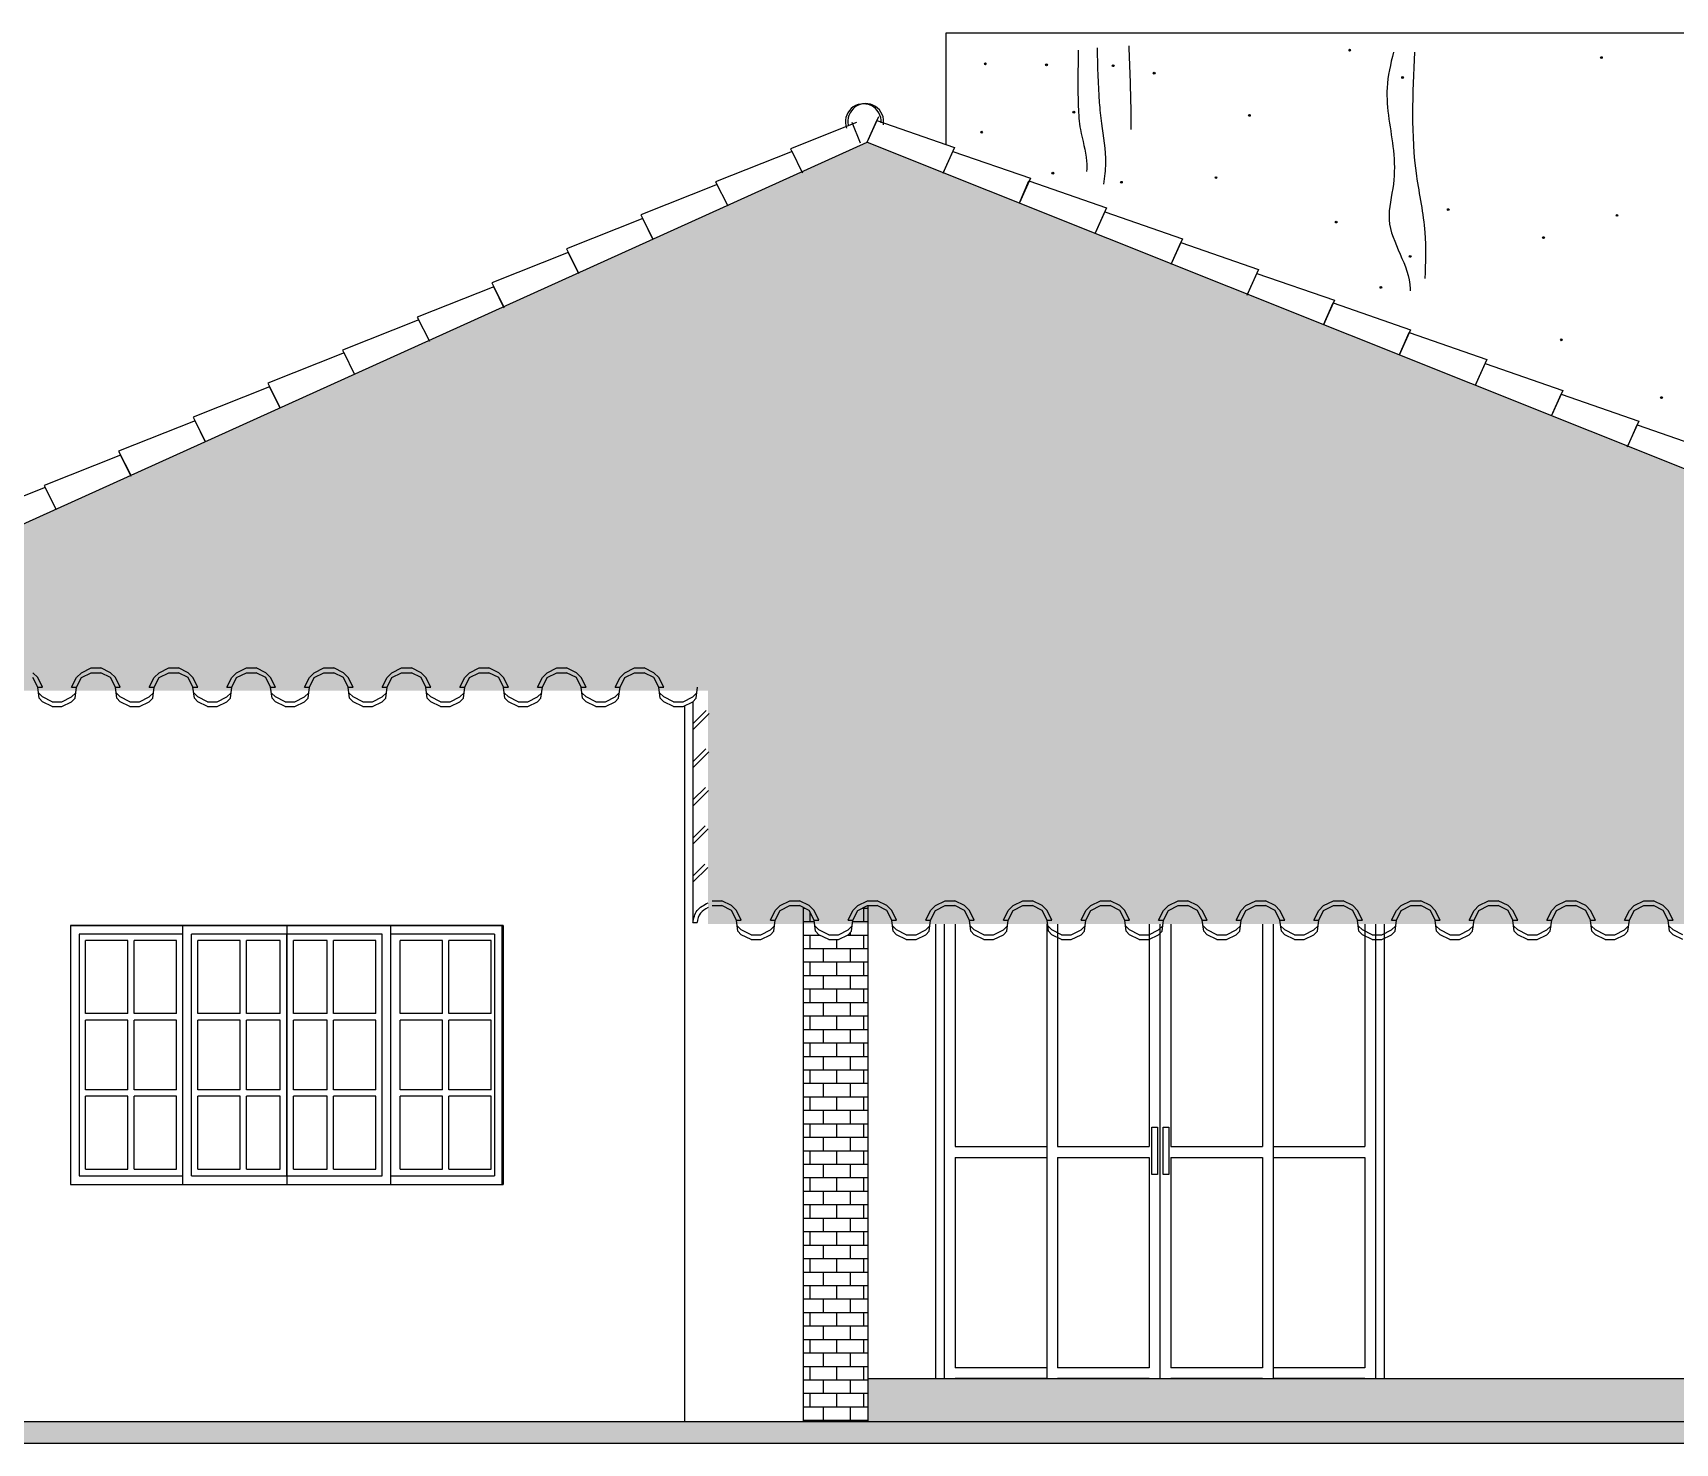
# Model space of a CAD drawing. Extents: x -109 to 1815, y -14679 to 345.
# Drawn here: x -101.54 to -93.93, y -38.86 to -32.32 of the extents above; entities that cross this region are included whole.
import ezdxf

# ---------------------------------------------------------------- set-up
doc = ezdxf.new("R2010")
doc.units = 0
doc.header["$MEASUREMENT"] = 0
for name, color, linetype in [('CAIBRO', 1, 'CONTINUOUS'), ('cob', 3, 'CONTINUOUS'), ('corte-caibro', 2, 'CONTINUOUS'), ('COTA', 1, 'CONTINUOUS'), ('LINHA-TELHA-VISTA', 1, 'CONTINUOUS'), ('PAREDE', 6, 'CONTINUOUS'), ('PILAR', 5, 'CONTINUOUS'), ('spanish2-18', 3, 'CONTINUOUS')]:
    doc.layers.add(name, color=color, linetype=linetype)

# ---------------------------------------------------------------- blocks, each defined once
blk = doc.blocks.new('tellhafachada')
at = {"layer": 'spanish2-18'}
for p, q in [((-101.7015, -27.0713), (-101.679, -27.0263)), ((-101.679, -27.0263), (-101.6565, -27.0038)), ((-101.679, -27.0713), (-101.6565, -27.0263)), ((-101.6565, -27.0038), (-101.6115, -26.9813)), ((-101.6565, -27.0263), (-101.6115, -27.0038)), ((-101.6115, -26.9813), (-101.5665, -26.9813)), ((-101.6115, -27.0038), (-101.5665, -27.0038)), ((-101.5215, -27.0038), (-101.5665, -26.9813)), ((-101.5215, -27.0263), (-101.5665, -27.0038)), ((-101.499, -27.0263), (-101.5215, -27.0038)), ((-101.499, -27.0713), (-101.5215, -27.0263)), ((-101.4765, -27.0713), (-101.499, -27.0263)), ((-101.3415, -27.0713), (-101.319, -27.0263)), ((-101.319, -27.0263), (-101.2965, -27.0038)), ((-101.319, -27.0713), (-101.2965, -27.0263)), ((-101.2965, -27.0038), (-101.2515, -26.9813)), ((-101.2965, -27.0263), (-101.2515, -27.0038)), ((-101.2515, -26.9813), (-101.2065, -26.9813)), ((-101.2515, -27.0038), (-101.2065, -27.0038)), ((-101.1615, -27.0038), (-101.2065, -26.9813)), ((-101.1615, -27.0263), (-101.2065, -27.0038)), ((-101.139, -27.0263), (-101.1615, -27.0038)), ((-101.139, -27.0713), (-101.1615, -27.0263)), ((-101.1165, -27.0713), (-101.139, -27.0263)), ((-100.9815, -27.0713), (-100.959, -27.0263)), ((-100.959, -27.0263), (-100.9365, -27.0038)), ((-100.959, -27.0713), (-100.9365, -27.0263)), ((-100.9365, -27.0038), (-100.8915, -26.9813)), ((-100.9365, -27.0263), (-100.8915, -27.0038)), ((-100.8915, -26.9813), (-100.8465, -26.9813)), ((-100.8915, -27.0038), (-100.8465, -27.0038)), ((-100.8015, -27.0038), (-100.8465, -26.9813)), ((-100.8015, -27.0263), (-100.8465, -27.0038)), ((-100.779, -27.0263), (-100.8015, -27.0038)), ((-100.779, -27.0713), (-100.8015, -27.0263)), ((-100.7565, -27.0713), (-100.779, -27.0263)), ((-100.6215, -27.0713), (-100.599, -27.0263)), ((-100.599, -27.0263), (-100.5765, -27.0038)), ((-100.599, -27.0713), (-100.5765, -27.0263)), ((-100.5765, -27.0038), (-100.5315, -26.9813)), ((-100.5765, -27.0263), (-100.5315, -27.0038)), ((-100.5315, -26.9813), (-100.4865, -26.9813)), ((-100.5315, -27.0038), (-100.4865, -27.0038)), ((-100.4415, -27.0038), (-100.4865, -26.9813)), ((-100.4415, -27.0263), (-100.4865, -27.0038)), ((-100.419, -27.0263), (-100.4415, -27.0038)), ((-100.419, -27.0713), (-100.4415, -27.0263)), ((-100.3965, -27.0713), (-100.419, -27.0263)), ((-100.2615, -27.0713), (-100.239, -27.0263)), ((-100.239, -27.0263), (-100.2165, -27.0038)), ((-100.239, -27.0713), (-100.2165, -27.0263)), ((-100.2165, -27.0038), (-100.1715, -26.9813)), ((-100.2165, -27.0263), (-100.1715, -27.0038)), ((-100.1715, -26.9813), (-100.1265, -26.9813)), ((-100.1715, -27.0038), (-100.1265, -27.0038)), ((-100.0815, -27.0038), (-100.1265, -26.9813)), ((-100.0815, -27.0263), (-100.1265, -27.0038)), ((-100.059, -27.0263), (-100.0815, -27.0038)), ((-100.059, -27.0713), (-100.0815, -27.0263)), ((-100.0365, -27.0713), (-100.059, -27.0263)), ((-99.9015, -27.0713), (-99.879, -27.0263)), ((-99.879, -27.0263), (-99.8565, -27.0038)), ((-99.879, -27.0713), (-99.8565, -27.0263)), ((-99.8565, -27.0038), (-99.8115, -26.9813)), ((-99.8565, -27.0263), (-99.8115, -27.0038)), ((-99.8115, -26.9813), (-99.7665, -26.9813)), ((-99.8115, -27.0038), (-99.7665, -27.0038)), ((-99.7215, -27.0038), (-99.7665, -26.9813)), ((-99.7215, -27.0263), (-99.7665, -27.0038)), ((-99.699, -27.0263), (-99.7215, -27.0038)), ((-99.699, -27.0713), (-99.7215, -27.0263)), ((-99.6765, -27.0713), (-99.699, -27.0263)), ((-99.5415, -27.0713), (-99.519, -27.0263)), ((-99.519, -27.0263), (-99.4965, -27.0038)), ((-99.519, -27.0713), (-99.4965, -27.0263)), ((-99.4965, -27.0038), (-99.4515, -26.9813)), ((-99.4965, -27.0263), (-99.4515, -27.0038)), ((-99.4515, -26.9813), (-99.4065, -26.9813)), ((-99.4515, -27.0038), (-99.4065, -27.0038)), ((-99.3615, -27.0038), (-99.4065, -26.9813)), ((-99.3615, -27.0263), (-99.4065, -27.0038)), ((-99.339, -27.0263), (-99.3615, -27.0038)), ((-99.339, -27.0713), (-99.3615, -27.0263)), ((-99.3165, -27.0713), (-99.339, -27.0263)), ((-99.1815, -27.0713), (-99.159, -27.0263)), ((-99.159, -27.0263), (-99.1365, -27.0038)), ((-99.159, -27.0713), (-99.1365, -27.0263)), ((-99.1365, -27.0038), (-99.0915, -26.9813)), ((-99.1365, -27.0263), (-99.0915, -27.0038)), ((-99.0915, -26.9813), (-99.0465, -26.9813)), ((-99.0915, -27.0038), (-99.0465, -27.0038)), ((-99.0015, -27.0038), (-99.0465, -26.9813)), ((-99.0015, -27.0263), (-99.0465, -27.0038)), ((-98.979, -27.0263), (-99.0015, -27.0038)), ((-98.979, -27.0713), (-99.0015, -27.0263)), ((-98.9565, -27.0713), (-98.979, -27.0263)), ((-98.8215, -27.0713), (-98.799, -27.0263)), ((-98.799, -27.0263), (-98.7765, -27.0038)), ((-98.799, -27.0713), (-98.7765, -27.0263)), ((-98.7765, -27.0038), (-98.7315, -26.9813)), ((-98.7765, -27.0263), (-98.7315, -27.0038)), ((-98.7315, -26.9813), (-98.6865, -26.9813)), ((-98.7315, -27.0038), (-98.6865, -27.0038)), ((-98.6415, -27.0038), (-98.6865, -26.9813)), ((-98.6415, -27.0263), (-98.6865, -27.0038)), ((-98.619, -27.0263), (-98.6415, -27.0038)), ((-98.619, -27.0713), (-98.6415, -27.0263)), ((-98.5965, -27.0713), (-98.619, -27.0263)), ((-98.4615, -27.0713), (-98.439, -27.0263)), ((-98.439, -27.0263), (-98.4165, -27.0038)), ((-98.439, -27.0713), (-98.4165, -27.0263)), ((-98.4165, -27.0038), (-98.3715, -26.9813)), ((-98.4165, -27.0263), (-98.3715, -27.0038)), ((-98.3715, -26.9813), (-98.3265, -26.9813)), ((-98.3715, -27.0038), (-98.3265, -27.0038)), ((-98.2815, -27.0038), (-98.3265, -26.9813)), ((-98.2815, -27.0263), (-98.3265, -27.0038)), ((-98.259, -27.0263), (-98.2815, -27.0038)), ((-98.259, -27.0713), (-98.2815, -27.0263)), ((-98.2365, -27.0713), (-98.259, -27.0263)), ((-101.8526, -27.1228), (-101.859, -27.0713)), ((-101.8365, -27.1163), (-101.8558, -27.0971)), ((-101.7015, -27.0713), (-101.679, -27.0713)), ((-101.7015, -27.1163), (-101.6822, -27.0971)), ((-101.6855, -27.1228), (-101.679, -27.0713)), ((-101.4926, -27.1228), (-101.499, -27.0713)), ((-101.499, -27.0713), (-101.4765, -27.0713)), ((-101.4765, -27.1163), (-101.4958, -27.0971)), ((-101.3415, -27.0713), (-101.319, -27.0713)), ((-101.3415, -27.1163), (-101.3222, -27.0971)), ((-101.3255, -27.1228), (-101.319, -27.0713)), ((-101.1326, -27.1228), (-101.139, -27.0713)), ((-101.139, -27.0713), (-101.1165, -27.0713)), ((-101.1165, -27.1163), (-101.1358, -27.0971)), ((-100.9815, -27.0713), (-100.959, -27.0713)), ((-100.9815, -27.1163), (-100.9622, -27.0971)), ((-100.9655, -27.1228), (-100.959, -27.0713)), ((-100.7726, -27.1228), (-100.779, -27.0713)), ((-100.779, -27.0713), (-100.7565, -27.0713)), ((-100.7565, -27.1163), (-100.7758, -27.0971)), ((-100.6215, -27.0713), (-100.599, -27.0713)), ((-100.6215, -27.1163), (-100.6022, -27.0971)), ((-100.6055, -27.1228), (-100.599, -27.0713)), ((-100.4126, -27.1228), (-100.419, -27.0713)), ((-100.419, -27.0713), (-100.3965, -27.0713)), ((-100.3965, -27.1163), (-100.4158, -27.0971)), ((-100.2615, -27.0713), (-100.239, -27.0713)), ((-100.2615, -27.1163), (-100.2422, -27.0971)), ((-100.2455, -27.1228), (-100.239, -27.0713)), ((-100.0526, -27.1228), (-100.059, -27.0713)), ((-100.059, -27.0713), (-100.0365, -27.0713)), ((-100.0365, -27.1163), (-100.0558, -27.0971)), ((-99.9015, -27.0713), (-99.879, -27.0713)), ((-99.9015, -27.1163), (-99.8822, -27.0971)), ((-99.8855, -27.1228), (-99.879, -27.0713)), ((-99.6926, -27.1228), (-99.699, -27.0713)), ((-99.699, -27.0713), (-99.6765, -27.0713)), ((-99.6765, -27.1163), (-99.6958, -27.0971)), ((-99.5415, -27.0713), (-99.519, -27.0713)), ((-99.5415, -27.1163), (-99.5222, -27.0971)), ((-99.5255, -27.1228), (-99.519, -27.0713)), ((-99.3326, -27.1228), (-99.339, -27.0713)), ((-99.339, -27.0713), (-99.3165, -27.0713)), ((-99.3165, -27.1163), (-99.3358, -27.0971)), ((-99.1815, -27.0713), (-99.159, -27.0713)), ((-99.1815, -27.1163), (-99.1622, -27.0971)), ((-99.1655, -27.1228), (-99.159, -27.0713)), ((-98.9726, -27.1228), (-98.979, -27.0713)), ((-98.979, -27.0713), (-98.9565, -27.0713)), ((-98.9565, -27.1163), (-98.9758, -27.0971)), ((-98.8215, -27.0713), (-98.799, -27.0713)), ((-98.8215, -27.1163), (-98.8022, -27.0971)), ((-98.8055, -27.1228), (-98.799, -27.0713)), ((-98.6126, -27.1228), (-98.619, -27.0713)), ((-98.619, -27.0713), (-98.5965, -27.0713)), ((-98.5965, -27.1163), (-98.6158, -27.0971)), ((-98.4615, -27.0713), (-98.439, -27.0713)), ((-98.4615, -27.1163), (-98.4422, -27.0971)), ((-98.4455, -27.1228), (-98.439, -27.0713)), ((-98.2526, -27.1228), (-98.259, -27.0713)), ((-98.259, -27.0713), (-98.2365, -27.0713)), ((-98.2365, -27.1163), (-98.2558, -27.0971)), ((-101.8365, -27.1388), (-101.8526, -27.1228)), ((-101.7915, -27.1388), (-101.8365, -27.1163)), ((-101.7915, -27.1613), (-101.8365, -27.1388)), ((-101.7915, -27.1388), (-101.7465, -27.1388)), ((-101.7915, -27.1613), (-101.7465, -27.1613)), ((-101.7465, -27.1388), (-101.7015, -27.1163)), ((-101.7465, -27.1613), (-101.7015, -27.1388)), ((-101.7015, -27.1388), (-101.6855, -27.1228)), ((-101.4765, -27.1388), (-101.4926, -27.1228)), ((-101.4315, -27.1388), (-101.4765, -27.1163)), ((-101.4315, -27.1613), (-101.4765, -27.1388)), ((-101.4315, -27.1388), (-101.3865, -27.1388)), ((-101.4315, -27.1613), (-101.3865, -27.1613)), ((-101.3865, -27.1388), (-101.3415, -27.1163)), ((-101.3865, -27.1613), (-101.3415, -27.1388)), ((-101.3415, -27.1388), (-101.3255, -27.1228)), ((-101.1165, -27.1388), (-101.1326, -27.1228)), ((-101.0715, -27.1388), (-101.1165, -27.1163)), ((-101.0715, -27.1613), (-101.1165, -27.1388)), ((-101.0715, -27.1388), (-101.0265, -27.1388)), ((-101.0715, -27.1613), (-101.0265, -27.1613)), ((-101.0265, -27.1388), (-100.9815, -27.1163)), ((-101.0265, -27.1613), (-100.9815, -27.1388)), ((-100.9815, -27.1388), (-100.9655, -27.1228)), ((-100.7565, -27.1388), (-100.7726, -27.1228)), ((-100.7115, -27.1388), (-100.7565, -27.1163)), ((-100.7115, -27.1613), (-100.7565, -27.1388)), ((-100.7115, -27.1388), (-100.6665, -27.1388)), ((-100.7115, -27.1613), (-100.6665, -27.1613)), ((-100.6665, -27.1388), (-100.6215, -27.1163)), ((-100.6665, -27.1613), (-100.6215, -27.1388)), ((-100.6215, -27.1388), (-100.6055, -27.1228)), ((-100.3965, -27.1388), (-100.4126, -27.1228)), ((-100.3515, -27.1388), (-100.3965, -27.1163)), ((-100.3515, -27.1613), (-100.3965, -27.1388)), ((-100.3515, -27.1388), (-100.3065, -27.1388)), ((-100.3515, -27.1613), (-100.3065, -27.1613)), ((-100.3065, -27.1388), (-100.2615, -27.1163)), ((-100.3065, -27.1613), (-100.2615, -27.1388)), ((-100.2615, -27.1388), (-100.2455, -27.1228)), ((-100.0365, -27.1388), (-100.0526, -27.1228)), ((-99.9915, -27.1388), (-100.0365, -27.1163)), ((-99.9915, -27.1613), (-100.0365, -27.1388)), ((-99.9915, -27.1388), (-99.9465, -27.1388)), ((-99.9915, -27.1613), (-99.9465, -27.1613)), ((-99.9465, -27.1388), (-99.9015, -27.1163)), ((-99.9465, -27.1613), (-99.9015, -27.1388)), ((-99.9015, -27.1388), (-99.8855, -27.1228)), ((-99.6765, -27.1388), (-99.6926, -27.1228)), ((-99.6315, -27.1388), (-99.6765, -27.1163)), ((-99.6315, -27.1613), (-99.6765, -27.1388)), ((-99.6315, -27.1388), (-99.5865, -27.1388)), ((-99.6315, -27.1613), (-99.5865, -27.1613)), ((-99.5865, -27.1388), (-99.5415, -27.1163)), ((-99.5865, -27.1613), (-99.5415, -27.1388)), ((-99.5415, -27.1388), (-99.5255, -27.1228)), ((-99.3165, -27.1388), (-99.3326, -27.1228)), ((-99.2715, -27.1388), (-99.3165, -27.1163)), ((-99.2715, -27.1613), (-99.3165, -27.1388)), ((-99.2715, -27.1388), (-99.2265, -27.1388)), ((-99.2715, -27.1613), (-99.2265, -27.1613)), ((-99.2265, -27.1388), (-99.1815, -27.1163)), ((-99.2265, -27.1613), (-99.1815, -27.1388)), ((-99.1815, -27.1388), (-99.1655, -27.1228)), ((-98.9565, -27.1388), (-98.9726, -27.1228)), ((-98.9115, -27.1388), (-98.9565, -27.1163)), ((-98.9115, -27.1613), (-98.9565, -27.1388)), ((-98.9115, -27.1388), (-98.8665, -27.1388)), ((-98.9115, -27.1613), (-98.8665, -27.1613)), ((-98.8665, -27.1388), (-98.8215, -27.1163)), ((-98.8665, -27.1613), (-98.8215, -27.1388)), ((-98.8215, -27.1388), (-98.8055, -27.1228)), ((-98.5965, -27.1388), (-98.6126, -27.1228)), ((-98.5515, -27.1388), (-98.5965, -27.1163)), ((-98.5515, -27.1613), (-98.5965, -27.1388)), ((-98.5515, -27.1388), (-98.5065, -27.1388)), ((-98.5515, -27.1613), (-98.5065, -27.1613)), ((-98.5065, -27.1388), (-98.4615, -27.1163)), ((-98.5065, -27.1613), (-98.4615, -27.1388)), ((-98.4615, -27.1388), (-98.4455, -27.1228)), ((-98.2365, -27.1388), (-98.2526, -27.1228)), ((-98.1915, -27.1388), (-98.2365, -27.1163)), ((-98.1915, -27.1613), (-98.2365, -27.1388))]:
    blk.add_line(p, q, dxfattribs=at)

msp = doc.modelspace()

# ---------------------------------------------------------------- hatches: boundary and pattern name
at = {"layer": 'COTA'}
h = msp.add_hatch(dxfattribs=at)
h.set_pattern_fill('BRICK', color=256, scale=0.25, style=0)
h.paths.add_polyline_path([(-97.6686, -36.3635), (-97.6709, -36.3635), (-97.7159, -36.386), (-97.7384, -36.431), (-97.7448, -36.4824), (-97.7609, -36.4985), (-97.8059, -36.521), (-97.8509, -36.521), (-97.8959, -36.4985), (-97.912, -36.4824), (-97.9184, -36.431), (-97.9409, -36.386), (-97.9686, -36.3722), (-97.9686, -38.756), (-97.6686, -38.756)])
h = msp.add_hatch(dxfattribs=at)
h.set_pattern_fill('AR-CONC', color=256, scale=0.03, style=0)
h.set_pattern_definition([(50, (0, 0), (0.21517805, -0.01882564), [0.0225, -0.2475]), (355, (0, 0), (-0.0416254, 0.22565764), [0.018, -0.198]), (100.4514, (0.01793, -0.00157), (0.1735528, 0.20683186), [0.01912206, -0.21034263]), (46.1842, (0, 0.06), (0.3201723, -0.0496557), [0.03375, -0.37125]), (96.6356, (0.02668, 0.05586), (0.2803988, 0.2922354), [0.0286831, -0.3155139]), (351.1842, (0, 0.06), (0.2803986, 0.2922356), [0.027, -0.297]), (21, (0.03, 0.045), (0.17907212, -0.12078567), [0.0225, -0.2475]), (326, (0.03, 0.045), (0.0729946, 0.217545), [0.018, -0.198]), (71.4514, (0.04492, 0.03493), (0.2520668, 0.09675915), [0.01912206, -0.21034263]), (37.5, (0, 0), (0.003647957, 0.099868156), [0, -0.1956, 0, -0.201, 0, -0.19875]), (7.5, (0, 0), (0.07892086, 0.11832351), [0, -0.1146, 0, -0.1911, 0, -0.07575]), (327.5, (-0.0669, 0), (0.16014673, -0.00676646), [0, -0.075, 0, -0.234, 0, -0.3105]), (317.5, (-0.0969, 0), (0.17495585, 0.0300315), [0, -0.0975, 0, -0.1554, 0, -0.2205])])
h.paths.add_polyline_path([(-93.6526, -38.756), (-93.6526, -38.556), (-97.6686, -38.556), (-97.6686, -38.756)])
h.paths.add_polyline_path([(-93.3526, -38.556), (-93.3526, -38.756), (-89.4214, -38.756), (-89.4214, -38.556), (-90.0612, -38.556, -0.186897), (-90.1068, -38.5737), (-90.1696, -38.5737, -0.186897), (-90.2152, -38.556), (-91.4906, -38.556, -0.186897), (-91.5362, -38.5737), (-91.599, -38.5737, -0.186897), (-91.6446, -38.556)])
msp.add_hatch(color=256, dxfattribs=at).paths.add_polyline_path([(-87.0237, -38.856), (-87.0237, -38.756), (-101.3937, -38.756, -0.080738), (-101.485, -38.756), (-102.6205, -38.756, -0.079033), (-102.7098, -38.756), (-106.6516, -38.756), (-106.6516, -38.856)])
at = {"layer": 'LINHA-TELHA-VISTA'}
for points in [[(-95.431, -32.3974, 1), (-95.4395, -32.3974, 1)], [(-94.2637, -32.4315, 1), (-94.2721, -32.4315, 1)], [(-97.1203, -32.4608, 1), (-97.1288, -32.4608, 1)], [(-96.8366, -32.465, 1), (-96.8451, -32.465, 1)], [(-96.5276, -32.4692, 1), (-96.536, -32.4692, 1)], [(-96.3372, -32.5037, 1), (-96.3457, -32.5037, 1)], [(-95.1855, -32.5241, 1), (-95.1939, -32.5241, 1)], [(-96.7096, -32.6846, 1), (-96.7181, -32.6846, 1)], [(-95.8958, -32.6995, 1), (-95.9043, -32.6995, 1)], [(-97.1372, -32.7775, 1), (-97.1457, -32.7775, 1)], [(-96.807, -32.9676, 1), (-96.8155, -32.9676, 1)], [(-96.4895, -33.0098, 1), (-96.4979, -33.0098, 1)], [(-96.0508, -32.988, 1), (-96.0593, -32.988, 1)], [(-95.493, -33.1941, 1), (-95.5014, -33.1941, 1)], [(-94.5322, -33.2662, 1), (-94.5407, -33.2662, 1)], [(-95.286, -33.497, 1), (-95.2945, -33.497, 1)], [(-94.4496, -33.7402, 1), (-94.458, -33.7402, 1)], [(-93.9847, -34.0082, 1), (-93.9932, -34.0082, 1)]]:
    msp.add_hatch(color=256, dxfattribs=at).paths.add_polyline_path(points)
h = msp.add_hatch(dxfattribs=at)
h.set_pattern_fill('SPANISH2', color=256, scale=0.18, style=0)
h.set_pattern_definition([(0, (-794.63089, -300.0635), (0.36, 0.18), [0.045, -0.315]), (0, (-794.63089, -300.041), (0.36, 0.18), [0.045, -0.135]), (0, (-794.45089, -300.0185), (0.36, 0.18), [0.045, -0.315]), (0, (-794.72089, -300.131), (0.36, 0.18), [0.0225, -0.18, 0.0225, -0.135]), (45, (-794.69839, -300.08599), (2e-17, 0.18), [0.03181981, -0.47729708]), (45, (-794.72089, -300.01849), (2e-17, 0.18), [0.022734, -0.48638288]), (45, (-794.72089, -299.99599), (2e-17, 0.18), [0.02727, -0.48184688]), (135, (-794.49589, -299.99599), (2e-17, 0.18), [0.02727, -0.48184688]), (135, (-794.49589, -300.01849), (2e-17, 0.18), [0.022734, -0.48638288]), (135, (-794.51839, -300.08599), (2e-17, 0.18), [0.03181981, -0.47729708]), (26.56505, (-794.67589, -300.08599), (-9e-12, 0.18), [0.05031153, -0.35218071]), (26.56505, (-794.67589, -300.06349), (-9e-12, 0.18), [0.05031153, -0.35218071]), (26.56505, (-794.76589, -300.04099), (-9e-12, 0.18), [0.05031153, -0.35218071]), (26.56505, (-794.76589, -300.01849), (-9e-12, 0.18), [0.05031153, -0.35218071]), (63.434949, (-794.720885, -300.13099), (9e-12, 0.18), [0.05031153, -0.75467294]), (63.434949, (-794.698385, -300.13099), (9e-12, 0.18), [0.05031153, -0.75467294]), (116.565051, (-794.518385, -300.13099), (-9e-12, 0.18), [0.05031153, -0.75467294]), (116.565051, (-794.495885, -300.13099), (-9e-12, 0.18), [0.05031153, -0.75467294]), (153.43495, (-794.54089, -300.08599), (9e-12, 0.18), [0.05031153, -0.35218071]), (153.43495, (-794.54089, -300.06349), (9e-12, 0.18), [0.05031153, -0.35218071]), (153.43495, (-794.45089, -300.04099), (9e-12, 0.18), [0.05031153, -0.35218071]), (153.43495, (-794.45089, -300.01849), (9e-12, 0.18), [0.05031153, -0.35218071]), (82.8749837, (-794.720885, -300.130991), (9e-14, 0.18), [0.18140076, -2.72101203]), (97.1250163, (-794.495885, -300.130991), (-9e-14, 0.18), [0.18140076, -2.72101203])])
h.paths.add_polyline_path([(-97.6719, -32.8242), (-103.2958, -35.3672), (-98.41, -35.3672), (-98.41, -36.4493), (-88.5964, -36.4493)])

# ---------------------------------------------------------------- linework, layer by layer
at = {"layer": 'CAIBRO'}
msp.add_line((-103.0964, -35.2771), (-97.6719, -32.8242), dxfattribs=at)
at = {"layer": 'cob'}
msp.add_line((-97.7027, -32.8276), (-97.7426, -32.732), dxfattribs=at)
for points in [[(-97.7217, -32.733), (-98.0281, -32.8545), (-97.972, -32.9658)], [(-97.6719, -32.8242), (-97.6275, -32.7233), (-97.2675, -32.8479), (-97.3187, -32.9616)], [(-97.6199, -32.7057), (-97.6711, -32.8194)], [(-97.972, -32.9658), (-98.0208, -32.867), (-98.375, -33.0074), (-98.3188, -33.1187)], [(-97.3199, -32.9672), (-97.2754, -32.8663), (-96.9154, -32.9909), (-96.9666, -33.1046)], [(-98.3188, -33.1187), (-98.3677, -33.0199), (-98.7218, -33.1603), (-98.6656, -33.2716)], [(-96.9666, -33.1046), (-96.9222, -33.0037), (-96.5622, -33.1283), (-96.6134, -33.242)], [(-98.6642, -33.2771), (-98.713, -33.1784), (-99.0672, -33.3188), (-99.011, -33.4301)], [(-96.6146, -33.2476), (-96.5701, -33.1468), (-96.2101, -33.2713), (-96.2613, -33.385)], [(-99.01, -33.4348), (-99.0588, -33.336), (-99.4129, -33.4764), (-99.3568, -33.5877)], [(-96.2621, -33.3898), (-96.2177, -33.2889), (-95.8577, -33.4135), (-95.9089, -33.5272)], [(-99.3553, -33.5933), (-99.4042, -33.4945), (-99.7583, -33.6349), (-99.7022, -33.7462)], [(-95.9101, -33.5328), (-95.8656, -33.432), (-95.5056, -33.5565), (-95.5568, -33.6702)], [(-95.5568, -33.6702), (-95.5124, -33.5694), (-95.1524, -33.6939), (-95.2036, -33.8076)], [(-99.7022, -33.7462), (-99.751, -33.6474), (-100.1051, -33.7878), (-100.049, -33.8991)], [(-95.2036, -33.8076), (-95.1591, -33.7068), (-94.7992, -33.8314), (-94.8503, -33.945)], [(-100.049, -33.8991), (-100.0979, -33.8003), (-100.452, -33.9407), (-100.3958, -34.052)], [(-94.8515, -33.9506), (-94.8071, -33.8498), (-94.4471, -33.9744), (-94.4983, -34.0881)], [(-100.3944, -34.0575), (-100.4432, -33.9588), (-100.7973, -34.0992), (-100.7412, -34.2105)], [(-94.4991, -34.0928), (-94.4546, -33.992), (-94.0947, -34.1166), (-94.1459, -34.2302)], [(-100.7401, -34.2152), (-100.789, -34.1164), (-101.1431, -34.2568), (-101.087, -34.3681)], [(-94.147, -34.2358), (-94.1026, -34.135), (-93.7426, -34.2596), (-93.7938, -34.3733)], [(-101.0855, -34.3737), (-101.1344, -34.2749), (-101.4885, -34.4153), (-101.4323, -34.5266)], [(-101.4346, -34.5241), (-101.4835, -34.4253), (-101.8376, -34.5657), (-101.7814, -34.677)]]:
    msp.add_lwpolyline(points, dxfattribs=at)
for centre, start, end in [((-97.6903, -32.7291), 356.22365, 200.64358), ((-97.679, -32.7281), 349.4404, 193.86032)]:
    msp.add_arc(centre, 0.0831, start, end, dxfattribs=at)
at = {"layer": 'corte-caibro'}
for p, q in [((-97.3064, -32.3168), (-92.8564, -32.3168)), ((-97.3064, -32.8344), (-97.3064, -32.3168)), ((-101.3664, -36.456), (-101.3664, -37.656)), ((-101.3664, -36.456), (-99.3664, -36.456)), ((-101.3664, -36.456), (-100.3664, -36.456)), ((-101.3664, -36.456), (-101.3664, -37.656)), ((-99.3596, -36.456), (-101.3664, -36.456)), ((-101.3664, -36.456), (-101.3664, -37.656)), ((-100.8452, -37.656), (-100.8452, -36.456)), ((-100.3664, -36.456), (-99.3664, -36.456)), ((-100.3621, -37.656), (-100.3621, -36.456)), ((-99.8809, -37.656), (-99.8809, -36.456)), ((-99.3664, -36.456), (-99.3664, -37.656)), ((-99.3664, -36.456), (-99.3664, -37.656)), ((-99.3596, -36.456), (-99.3596, -37.656)), ((-97.355, -36.4493), (-97.355, -38.556)), ((-97.315, -36.4493), (-97.315, -38.556)), ((-97.265, -36.4493), (-97.265, -37.481)), ((-96.84, -36.4493), (-96.84, -37.531)), ((-96.79, -36.4493), (-96.79, -37.481)), ((-96.365, -36.4493), (-96.365, -37.481)), ((-96.315, -36.4493), (-96.315, -38.556)), ((-96.265, -36.4493), (-96.265, -37.481)), ((-95.84, -36.4493), (-95.84, -37.481)), ((-95.79, -36.4493), (-95.79, -37.531)), ((-95.365, -36.4493), (-95.365, -37.481)), ((-95.315, -36.4493), (-95.315, -38.556)), ((-95.275, -36.4493), (-95.275, -38.556)), ((-100.8452, -36.496), (-101.3264, -36.496)), ((-101.3264, -36.496), (-101.3264, -37.616)), ((-101.1008, -36.526), (-101.2964, -36.526)), ((-101.2964, -36.8643), (-101.2964, -36.526)), ((-101.1008, -36.8643), (-101.1008, -36.526)), ((-100.8752, -36.526), (-101.0708, -36.526)), ((-101.0708, -36.8643), (-101.0708, -36.526)), ((-100.8752, -36.8643), (-100.8752, -36.526)), ((-100.3639, -36.496), (-100.8052, -36.496)), ((-100.8052, -37.616), (-100.8052, -36.496)), ((-100.7752, -36.8643), (-100.7752, -36.526)), ((-100.5795, -36.526), (-100.7752, -36.526)), ((-100.5795, -36.8643), (-100.5795, -36.526)), ((-100.5495, -36.8643), (-100.5495, -36.526)), ((-100.3939, -36.526), (-100.5495, -36.526)), ((-100.3939, -36.8643), (-100.3939, -36.526)), ((-100.3639, -37.616), (-100.3639, -36.496)), ((-100.3621, -37.616), (-100.3621, -36.496)), ((-100.3621, -37.616), (-100.3621, -36.496)), ((-99.9209, -36.496), (-100.3621, -36.496)), ((-100.1765, -36.526), (-100.3321, -36.526)), ((-100.3321, -36.8643), (-100.3321, -36.526)), ((-100.1765, -36.8643), (-100.1765, -36.526)), ((-99.9509, -36.526), (-100.1465, -36.526)), ((-100.1465, -36.8643), (-100.1465, -36.526)), ((-99.9509, -36.8643), (-99.9509, -36.526)), ((-99.9209, -37.616), (-99.9209, -36.496)), ((-99.3996, -36.496), (-99.8809, -36.496)), ((-99.642, -36.526), (-99.8377, -36.526)), ((-99.8377, -36.8643), (-99.8377, -36.526)), ((-99.642, -36.8643), (-99.642, -36.526)), ((-99.4164, -36.526), (-99.612, -36.526)), ((-99.612, -36.8643), (-99.612, -36.526)), ((-99.4164, -36.8643), (-99.4164, -36.526)), ((-99.3996, -36.496), (-99.3996, -37.616)), ((-95.275, -36.5969), (-95.275, -38.556)), ((-101.1008, -36.8643), (-101.2964, -36.8643)), ((-101.2964, -37.2176), (-101.2964, -36.8943)), ((-101.1008, -36.8943), (-101.2964, -36.8943)), ((-101.1008, -37.2176), (-101.1008, -36.8943)), ((-100.8752, -36.8643), (-101.0708, -36.8643)), ((-100.8752, -36.8943), (-101.0708, -36.8943)), ((-101.0708, -37.2176), (-101.0708, -36.8943)), ((-100.8752, -37.2176), (-100.8752, -36.8943)), ((-100.5795, -36.8643), (-100.7752, -36.8643)), ((-100.5795, -36.8943), (-100.7752, -36.8943)), ((-100.7752, -37.2176), (-100.7752, -36.8943)), ((-100.5795, -37.2176), (-100.5795, -36.8943)), ((-100.3939, -36.8643), (-100.5495, -36.8643)), ((-100.5495, -37.2176), (-100.5495, -36.8943)), ((-100.3939, -36.8943), (-100.5495, -36.8943)), ((-100.3939, -37.2176), (-100.3939, -36.8943)), ((-100.1765, -36.8643), (-100.3321, -36.8643)), ((-100.3321, -37.2176), (-100.3321, -36.8943)), ((-100.1765, -36.8943), (-100.3321, -36.8943)), ((-100.1765, -37.2176), (-100.1765, -36.8943)), ((-99.9509, -36.8643), (-100.1465, -36.8643)), ((-99.9509, -36.8943), (-100.1465, -36.8943)), ((-100.1465, -37.2176), (-100.1465, -36.8943)), ((-99.9509, -37.2176), (-99.9509, -36.8943)), ((-99.642, -36.8643), (-99.8377, -36.8643)), ((-99.642, -36.8943), (-99.8377, -36.8943)), ((-99.8377, -37.2176), (-99.8377, -36.8943)), ((-99.642, -37.2176), (-99.642, -36.8943)), ((-99.4164, -36.8643), (-99.612, -36.8643)), ((-99.4164, -36.8943), (-99.612, -36.8943)), ((-99.612, -37.2176), (-99.612, -36.8943)), ((-99.4164, -37.2176), (-99.4164, -36.8943)), ((-101.1008, -37.2176), (-101.2964, -37.2176)), ((-100.8752, -37.2176), (-101.0708, -37.2176)), ((-100.5795, -37.2176), (-100.7752, -37.2176)), ((-100.3939, -37.2176), (-100.5495, -37.2176)), ((-100.1765, -37.2176), (-100.3321, -37.2176)), ((-99.9509, -37.2176), (-100.1465, -37.2176)), ((-99.642, -37.2176), (-99.8377, -37.2176)), ((-99.4164, -37.2176), (-99.612, -37.2176)), ((-101.2964, -37.586), (-101.2964, -37.2476)), ((-101.1008, -37.2476), (-101.2964, -37.2476)), ((-101.1008, -37.586), (-101.1008, -37.2476)), ((-101.0708, -37.586), (-101.0708, -37.2476)), ((-100.8752, -37.2476), (-101.0708, -37.2476)), ((-100.8752, -37.586), (-100.8752, -37.2476)), ((-100.5795, -37.2476), (-100.7752, -37.2476)), ((-100.7752, -37.586), (-100.7752, -37.2476)), ((-100.5795, -37.586), (-100.5795, -37.2476)), ((-100.3939, -37.2476), (-100.5495, -37.2476)), ((-100.5495, -37.586), (-100.5495, -37.2476)), ((-100.3939, -37.586), (-100.3939, -37.2476)), ((-100.3321, -37.586), (-100.3321, -37.2476)), ((-100.1765, -37.2476), (-100.3321, -37.2476)), ((-100.1765, -37.586), (-100.1765, -37.2476)), ((-100.1465, -37.586), (-100.1465, -37.2476)), ((-99.9509, -37.2476), (-100.1465, -37.2476)), ((-99.9509, -37.586), (-99.9509, -37.2476)), ((-99.642, -37.2476), (-99.8377, -37.2476)), ((-99.8377, -37.586), (-99.8377, -37.2476)), ((-99.642, -37.586), (-99.642, -37.2476)), ((-99.4164, -37.2476), (-99.612, -37.2476)), ((-99.612, -37.586), (-99.612, -37.2476)), ((-99.4164, -37.586), (-99.4164, -37.2476)), ((-97.265, -37.481), (-96.84, -37.481)), ((-97.265, -37.531), (-97.265, -38.506)), ((-97.265, -37.531), (-96.84, -37.531)), ((-96.84, -37.531), (-96.84, -38.556)), ((-96.79, -37.481), (-96.365, -37.481)), ((-96.79, -37.531), (-96.79, -38.506)), ((-96.79, -37.531), (-96.365, -37.531)), ((-96.365, -37.531), (-96.365, -38.506)), ((-96.265, -37.481), (-95.84, -37.481)), ((-96.265, -37.531), (-96.265, -38.506)), ((-96.265, -37.531), (-95.84, -37.531)), ((-95.84, -37.531), (-95.84, -38.506)), ((-95.79, -37.481), (-95.365, -37.481)), ((-95.79, -37.531), (-95.79, -38.556)), ((-95.79, -37.531), (-95.365, -37.531)), ((-95.365, -37.531), (-95.365, -38.506)), ((-101.3264, -37.616), (-100.8452, -37.616)), ((-101.2964, -37.586), (-101.1008, -37.586)), ((-101.0708, -37.586), (-100.8752, -37.586)), ((-100.8052, -37.616), (-100.3639, -37.616)), ((-100.7752, -37.586), (-100.5795, -37.586)), ((-100.5495, -37.586), (-100.3939, -37.586)), ((-100.3621, -37.616), (-99.9209, -37.616)), ((-100.3321, -37.586), (-100.1765, -37.586)), ((-100.1465, -37.586), (-99.9509, -37.586)), ((-99.8809, -37.616), (-99.3996, -37.616)), ((-99.8377, -37.586), (-99.642, -37.586)), ((-99.612, -37.586), (-99.4164, -37.586)), ((-101.3664, -37.656), (-99.3664, -37.656)), ((-101.3664, -37.656), (-100.3664, -37.656)), ((-101.3664, -37.656), (-99.3596, -37.656)), ((-100.3664, -37.656), (-99.3664, -37.656)), ((-96.84, -38.506), (-97.265, -38.506)), ((-96.365, -38.506), (-96.79, -38.506)), ((-95.84, -38.506), (-96.265, -38.506)), ((-95.365, -38.506), (-95.79, -38.506)), ((-97.3375, -38.556), (-95.275, -38.556)), ((-97.285, -38.556), (-95.3275, -38.556)), ((-96.84, -38.556), (-97.265, -38.556)), ((-96.365, -38.556), (-96.79, -38.556)), ((-95.84, -38.556), (-96.265, -38.556)), ((-95.365, -38.556), (-95.79, -38.556))]:
    msp.add_line(p, q, dxfattribs=at)
for points in [[(-96.3531, -37.3904), (-96.3268, -37.3904), (-96.3268, -37.6096), (-96.3531, -37.6096)], [(-96.3004, -37.3904), (-96.2742, -37.3904), (-96.2742, -37.6096), (-96.3004, -37.6096)]]:
    msp.add_lwpolyline(points, close=True, dxfattribs=at)
at = {"layer": 'COTA'}
for p, q in [((-106.6516, -38.756), (-87.0237, -38.756)), ((-106.6516, -38.856), (-87.0237, -38.856))]:
    msp.add_line(p, q, dxfattribs=at)
at = {"layer": 'LINHA-TELHA-VISTA'}
for p, q in [((-97.6719, -32.8242), (-88.5964, -36.4493)), ((-98.4809, -35.5201), (-98.4194, -35.4586)), ((-98.4809, -35.5484), (-98.4052, -35.4727)), ((-98.4809, -35.6969), (-98.421, -35.637)), ((-98.4809, -35.7252), (-98.4068, -35.6511)), ((-98.4809, -35.8737), (-98.4225, -35.8153)), ((-98.4809, -35.9019), (-98.4084, -35.8295)), ((-98.4809, -36.0504), (-98.4241, -35.9937)), ((-98.4809, -36.0787), (-98.41, -36.0078)), ((-98.4809, -36.2272), (-98.4257, -36.172)), ((-98.4809, -36.2555), (-98.4116, -36.1862)), ((-98.4809, -36.4323), (-98.4778, -36.4292))]:
    msp.add_line(p, q, dxfattribs=at)
for centre in [(-95.4353, -32.3974), (-94.2679, -32.4315), (-97.1245, -32.4608), (-96.8409, -32.465), (-96.5318, -32.4692), (-96.3414, -32.5037), (-95.1897, -32.5241), (-96.7139, -32.6846), (-95.9001, -32.6995), (-97.1415, -32.7775), (-96.055, -32.988), (-95.4972, -33.1941), (-94.978, -33.1365), (-94.1956, -33.1632), (-94.5365, -33.2662), (-95.1548, -33.3534), (-95.2902, -33.497), (-94.4538, -33.7402), (-93.989, -34.0082)]:
    msp.add_circle(centre, 0.00422, dxfattribs=at)
for points in [[(-96.6936, -32.3965), (-96.6936, -32.6588), (-96.6839, -32.7657), (-96.6547, -32.9114), (-96.6547, -32.96)], [(-96.606, -32.3868), (-96.5962, -32.6394), (-96.5865, -32.7365), (-96.567, -32.9211), (-96.5767, -33.0183)], [(-96.4599, -32.377), (-96.4501, -32.6977), (-96.4501, -32.7657)], [(-95.2325, -32.4062), (-95.2617, -32.5713), (-95.2325, -32.8628), (-95.2325, -33.0183), (-95.2521, -33.1835), (-95.1547, -33.5041), (-95.1547, -33.5138)], [(-95.1351, -32.4062), (-95.1255, -32.9795), (-95.0865, -33.2418), (-95.0865, -33.4555)]]:
    msp.add_spline(points, degree=3, dxfattribs=at)
at = {"layer": 'PAREDE'}
for p, q in [((-98.5186, -35.4373), (-98.5186, -38.756)), ((-97.6686, -38.556), (-93.6526, -38.556))]:
    msp.add_line(p, q, dxfattribs=at)
at = {"layer": 'PILAR'}
for p, q in [((-97.9686, -36.3722), (-97.9686, -38.756)), ((-97.6686, -36.3635), (-97.6686, -38.756))]:
    msp.add_line(p, q, dxfattribs=at)
for centre in [(-96.8112, -32.9676), (-96.4937, -33.0098)]:
    msp.add_circle(centre, 0.00422, dxfattribs=at)
at = {"layer": 'spanish2-18'}
for p, q in [((-101.5184, -35.306), (-101.5409, -35.2835)), ((-101.5184, -35.351), (-101.5409, -35.306)), ((-101.4959, -35.351), (-101.5184, -35.306)), ((-101.3609, -35.351), (-101.3384, -35.306)), ((-101.3384, -35.306), (-101.3159, -35.2835)), ((-101.3384, -35.351), (-101.3159, -35.306)), ((-101.3159, -35.2835), (-101.2709, -35.261)), ((-101.3159, -35.306), (-101.2709, -35.2835)), ((-101.2709, -35.261), (-101.2259, -35.261)), ((-101.2709, -35.2835), (-101.2259, -35.2835)), ((-101.1809, -35.2835), (-101.2259, -35.261)), ((-101.1809, -35.306), (-101.2259, -35.2835)), ((-101.1584, -35.306), (-101.1809, -35.2835)), ((-101.1584, -35.351), (-101.1809, -35.306)), ((-101.1359, -35.351), (-101.1584, -35.306)), ((-101.0009, -35.351), (-100.9784, -35.306)), ((-100.9784, -35.306), (-100.9559, -35.2835)), ((-100.9784, -35.351), (-100.9559, -35.306)), ((-100.9559, -35.2835), (-100.9109, -35.261)), ((-100.9559, -35.306), (-100.9109, -35.2835)), ((-100.9109, -35.261), (-100.8659, -35.261)), ((-100.9109, -35.2835), (-100.8659, -35.2835)), ((-100.8209, -35.2835), (-100.8659, -35.261)), ((-100.8209, -35.306), (-100.8659, -35.2835)), ((-100.7984, -35.306), (-100.8209, -35.2835)), ((-100.7984, -35.351), (-100.8209, -35.306)), ((-100.7759, -35.351), (-100.7984, -35.306)), ((-100.6409, -35.351), (-100.6184, -35.306)), ((-100.6184, -35.306), (-100.5959, -35.2835)), ((-100.6184, -35.351), (-100.5959, -35.306)), ((-100.5959, -35.2835), (-100.5509, -35.261)), ((-100.5959, -35.306), (-100.5509, -35.2835)), ((-100.5509, -35.261), (-100.5059, -35.261)), ((-100.5509, -35.2835), (-100.5059, -35.2835)), ((-100.4609, -35.2835), (-100.5059, -35.261)), ((-100.4609, -35.306), (-100.5059, -35.2835)), ((-100.4384, -35.306), (-100.4609, -35.2835)), ((-100.4384, -35.351), (-100.4609, -35.306)), ((-100.4159, -35.351), (-100.4384, -35.306)), ((-100.2809, -35.351), (-100.2584, -35.306)), ((-100.2584, -35.306), (-100.2359, -35.2835)), ((-100.2584, -35.351), (-100.2359, -35.306)), ((-100.2359, -35.2835), (-100.1909, -35.261)), ((-100.2359, -35.306), (-100.1909, -35.2835)), ((-100.1909, -35.261), (-100.1459, -35.261)), ((-100.1909, -35.2835), (-100.1459, -35.2835)), ((-100.1009, -35.2835), (-100.1459, -35.261)), ((-100.1009, -35.306), (-100.1459, -35.2835)), ((-100.0784, -35.306), (-100.1009, -35.2835)), ((-100.0784, -35.351), (-100.1009, -35.306)), ((-100.0559, -35.351), (-100.0784, -35.306)), ((-99.9209, -35.351), (-99.8984, -35.306)), ((-99.8984, -35.306), (-99.8759, -35.2835)), ((-99.8984, -35.351), (-99.8759, -35.306)), ((-99.8759, -35.2835), (-99.8309, -35.261)), ((-99.8759, -35.306), (-99.8309, -35.2835)), ((-99.8309, -35.261), (-99.7859, -35.261)), ((-99.8309, -35.2835), (-99.7859, -35.2835)), ((-99.7409, -35.2835), (-99.7859, -35.261)), ((-99.7409, -35.306), (-99.7859, -35.2835)), ((-99.7184, -35.306), (-99.7409, -35.2835)), ((-99.7184, -35.351), (-99.7409, -35.306)), ((-99.6959, -35.351), (-99.7184, -35.306)), ((-99.5609, -35.351), (-99.5384, -35.306)), ((-99.5384, -35.306), (-99.5159, -35.2835)), ((-99.5384, -35.351), (-99.5159, -35.306)), ((-99.5159, -35.2835), (-99.4709, -35.261)), ((-99.5159, -35.306), (-99.4709, -35.2835)), ((-99.4709, -35.261), (-99.4259, -35.261)), ((-99.4709, -35.2835), (-99.4259, -35.2835)), ((-99.3809, -35.2835), (-99.4259, -35.261)), ((-99.3809, -35.306), (-99.4259, -35.2835)), ((-99.3584, -35.306), (-99.3809, -35.2835)), ((-99.3584, -35.351), (-99.3809, -35.306)), ((-99.3359, -35.351), (-99.3584, -35.306)), ((-99.2009, -35.351), (-99.1784, -35.306)), ((-99.1784, -35.306), (-99.1559, -35.2835)), ((-99.1784, -35.351), (-99.1559, -35.306)), ((-99.1559, -35.2835), (-99.1109, -35.261)), ((-99.1559, -35.306), (-99.1109, -35.2835)), ((-99.1109, -35.261), (-99.0659, -35.261)), ((-99.1109, -35.2835), (-99.0659, -35.2835)), ((-99.0209, -35.2835), (-99.0659, -35.261)), ((-99.0209, -35.306), (-99.0659, -35.2835)), ((-98.9984, -35.306), (-99.0209, -35.2835)), ((-98.9984, -35.351), (-99.0209, -35.306)), ((-98.9759, -35.351), (-98.9984, -35.306)), ((-98.8409, -35.351), (-98.8184, -35.306)), ((-98.8184, -35.306), (-98.7959, -35.2835)), ((-98.8184, -35.351), (-98.7959, -35.306)), ((-98.7959, -35.2835), (-98.7509, -35.261)), ((-98.7959, -35.306), (-98.7509, -35.2835)), ((-98.7509, -35.261), (-98.7059, -35.261)), ((-98.7509, -35.2835), (-98.7059, -35.2835)), ((-98.6609, -35.2835), (-98.7059, -35.261)), ((-98.6609, -35.306), (-98.7059, -35.2835)), ((-98.6384, -35.306), (-98.6609, -35.2835)), ((-98.6384, -35.351), (-98.6609, -35.306)), ((-98.6159, -35.351), (-98.6384, -35.306)), ((-101.5184, -35.351), (-101.4959, -35.351)), ((-101.512, -35.4024), (-101.5184, -35.351)), ((-101.4959, -35.396), (-101.5152, -35.3767)), ((-101.4959, -35.4185), (-101.512, -35.4024)), ((-101.4509, -35.4185), (-101.4959, -35.396)), ((-101.4059, -35.4185), (-101.3609, -35.396)), ((-101.3609, -35.351), (-101.3384, -35.351)), ((-101.3609, -35.396), (-101.3416, -35.3767)), ((-101.3609, -35.4185), (-101.3448, -35.4024)), ((-101.3448, -35.4024), (-101.3384, -35.351)), ((-101.1584, -35.351), (-101.1359, -35.351)), ((-101.152, -35.4024), (-101.1584, -35.351)), ((-101.1359, -35.396), (-101.1552, -35.3767)), ((-101.1359, -35.4185), (-101.152, -35.4024)), ((-101.0909, -35.4185), (-101.1359, -35.396)), ((-101.0459, -35.4185), (-101.0009, -35.396)), ((-101.0009, -35.351), (-100.9784, -35.351)), ((-101.0009, -35.396), (-100.9816, -35.3767)), ((-101.0009, -35.4185), (-100.9848, -35.4024)), ((-100.9848, -35.4024), (-100.9784, -35.351)), ((-100.7984, -35.351), (-100.7759, -35.351)), ((-100.792, -35.4024), (-100.7984, -35.351)), ((-100.7759, -35.396), (-100.7952, -35.3767)), ((-100.7759, -35.4185), (-100.792, -35.4024)), ((-100.7309, -35.4185), (-100.7759, -35.396)), ((-100.6859, -35.4185), (-100.6409, -35.396)), ((-100.6409, -35.351), (-100.6184, -35.351)), ((-100.6409, -35.396), (-100.6216, -35.3767)), ((-100.6409, -35.4185), (-100.6248, -35.4024)), ((-100.6248, -35.4024), (-100.6184, -35.351)), ((-100.4384, -35.351), (-100.4159, -35.351)), ((-100.432, -35.4024), (-100.4384, -35.351)), ((-100.4159, -35.396), (-100.4352, -35.3767)), ((-100.4159, -35.4185), (-100.432, -35.4024)), ((-100.3709, -35.4185), (-100.4159, -35.396)), ((-100.3259, -35.4185), (-100.2809, -35.396)), ((-100.2809, -35.351), (-100.2584, -35.351)), ((-100.2809, -35.396), (-100.2616, -35.3767)), ((-100.2809, -35.4185), (-100.2648, -35.4024)), ((-100.2648, -35.4024), (-100.2584, -35.351)), ((-100.0784, -35.351), (-100.0559, -35.351)), ((-100.072, -35.4024), (-100.0784, -35.351)), ((-100.0559, -35.396), (-100.0752, -35.3767)), ((-100.0559, -35.4185), (-100.072, -35.4024)), ((-100.0109, -35.4185), (-100.0559, -35.396)), ((-99.9659, -35.4185), (-99.9209, -35.396)), ((-99.9209, -35.351), (-99.8984, -35.351)), ((-99.9209, -35.396), (-99.9016, -35.3767)), ((-99.9209, -35.4185), (-99.9048, -35.4024)), ((-99.9048, -35.4024), (-99.8984, -35.351)), ((-99.7184, -35.351), (-99.6959, -35.351)), ((-99.712, -35.4024), (-99.7184, -35.351)), ((-99.6959, -35.396), (-99.7152, -35.3767)), ((-99.6959, -35.4185), (-99.712, -35.4024)), ((-99.6509, -35.4185), (-99.6959, -35.396)), ((-99.6059, -35.4185), (-99.5609, -35.396)), ((-99.5609, -35.351), (-99.5384, -35.351)), ((-99.5609, -35.396), (-99.5416, -35.3767)), ((-99.5609, -35.4185), (-99.5448, -35.4024)), ((-99.5448, -35.4024), (-99.5384, -35.351)), ((-99.3584, -35.351), (-99.3359, -35.351)), ((-99.352, -35.4024), (-99.3584, -35.351)), ((-99.3359, -35.396), (-99.3552, -35.3767)), ((-99.3359, -35.4185), (-99.352, -35.4024)), ((-99.2909, -35.4185), (-99.3359, -35.396)), ((-99.2459, -35.4185), (-99.2009, -35.396)), ((-99.2009, -35.351), (-99.1784, -35.351)), ((-99.2009, -35.396), (-99.1816, -35.3767)), ((-99.2009, -35.4185), (-99.1848, -35.4024)), ((-99.1848, -35.4024), (-99.1784, -35.351)), ((-98.9984, -35.351), (-98.9759, -35.351)), ((-98.992, -35.4024), (-98.9984, -35.351)), ((-98.9759, -35.396), (-98.9952, -35.3767)), ((-98.9759, -35.4185), (-98.992, -35.4024)), ((-98.9309, -35.4185), (-98.9759, -35.396)), ((-98.8859, -35.4185), (-98.8409, -35.396)), ((-98.8409, -35.351), (-98.8184, -35.351)), ((-98.8409, -35.396), (-98.8216, -35.3767)), ((-98.8409, -35.4185), (-98.8248, -35.4024)), ((-98.8248, -35.4024), (-98.8184, -35.351)), ((-98.6384, -35.351), (-98.6159, -35.351)), ((-98.632, -35.4024), (-98.6384, -35.351)), ((-98.6159, -35.396), (-98.6352, -35.3767)), ((-98.6159, -35.4185), (-98.632, -35.4024)), ((-98.5709, -35.4185), (-98.6159, -35.396)), ((-98.5259, -35.4185), (-98.4809, -35.396)), ((-98.4809, -35.396), (-98.4616, -35.3767)), ((-98.4809, -35.4185), (-98.4648, -35.4024)), ((-98.4648, -35.4024), (-98.4584, -35.351)), ((-101.4509, -35.441), (-101.4959, -35.4185)), ((-101.4509, -35.4185), (-101.4059, -35.4185)), ((-101.4509, -35.441), (-101.4059, -35.441)), ((-101.4059, -35.441), (-101.3609, -35.4185)), ((-101.0909, -35.441), (-101.1359, -35.4185)), ((-101.0909, -35.4185), (-101.0459, -35.4185)), ((-101.0909, -35.441), (-101.0459, -35.441)), ((-101.0459, -35.441), (-101.0009, -35.4185)), ((-100.7309, -35.441), (-100.7759, -35.4185)), ((-100.7309, -35.4185), (-100.6859, -35.4185)), ((-100.7309, -35.441), (-100.6859, -35.441)), ((-100.6859, -35.441), (-100.6409, -35.4185)), ((-100.3709, -35.441), (-100.4159, -35.4185)), ((-100.3709, -35.4185), (-100.3259, -35.4185)), ((-100.3709, -35.441), (-100.3259, -35.441)), ((-100.3259, -35.441), (-100.2809, -35.4185)), ((-100.0109, -35.441), (-100.0559, -35.4185)), ((-100.0109, -35.4185), (-99.9659, -35.4185)), ((-100.0109, -35.441), (-99.9659, -35.441)), ((-99.9659, -35.441), (-99.9209, -35.4185)), ((-99.6509, -35.441), (-99.6959, -35.4185)), ((-99.6509, -35.4185), (-99.6059, -35.4185)), ((-99.6509, -35.441), (-99.6059, -35.441)), ((-99.6059, -35.441), (-99.5609, -35.4185)), ((-99.2909, -35.441), (-99.3359, -35.4185)), ((-99.2909, -35.4185), (-99.2459, -35.4185)), ((-99.2909, -35.441), (-99.2459, -35.441)), ((-99.2459, -35.441), (-99.2009, -35.4185)), ((-98.9309, -35.441), (-98.9759, -35.4185)), ((-98.9309, -35.4185), (-98.8859, -35.4185)), ((-98.9309, -35.441), (-98.8859, -35.441)), ((-98.8859, -35.441), (-98.8409, -35.4185)), ((-98.5709, -35.441), (-98.6159, -35.4185)), ((-98.5709, -35.4185), (-98.5259, -35.4185)), ((-98.5709, -35.441), (-98.5259, -35.441)), ((-98.5259, -35.441), (-98.4809, -35.4185)), ((-98.4809, -35.4175), (-98.4809, -36.4426)), ((-98.3909, -36.341), (-98.3459, -36.341)), ((-98.3909, -36.3635), (-98.3459, -36.3635)), ((-98.3009, -36.3635), (-98.3459, -36.341)), ((-98.3009, -36.386), (-98.3459, -36.3635)), ((-98.2784, -36.386), (-98.3009, -36.3635)), ((-98.2784, -36.431), (-98.3009, -36.386)), ((-98.2559, -36.431), (-98.2784, -36.386)), ((-98.1209, -36.431), (-98.0984, -36.386)), ((-98.0984, -36.386), (-98.0759, -36.3635)), ((-98.0984, -36.431), (-98.0759, -36.386)), ((-98.0759, -36.3635), (-98.0309, -36.341)), ((-98.0759, -36.386), (-98.0309, -36.3635)), ((-98.0309, -36.341), (-97.9859, -36.341)), ((-98.0309, -36.3635), (-97.9859, -36.3635)), ((-97.9409, -36.3635), (-97.9859, -36.341)), ((-97.9409, -36.386), (-97.9859, -36.3635)), ((-97.9184, -36.386), (-97.9409, -36.3635)), ((-97.9184, -36.431), (-97.9409, -36.386)), ((-97.8959, -36.431), (-97.9184, -36.386)), ((-97.7609, -36.431), (-97.7384, -36.386)), ((-97.7384, -36.386), (-97.7159, -36.3635)), ((-97.7384, -36.431), (-97.7159, -36.386)), ((-97.7159, -36.3635), (-97.6709, -36.341)), ((-97.7159, -36.386), (-97.6709, -36.3635)), ((-97.6709, -36.341), (-97.6259, -36.341)), ((-97.6709, -36.3635), (-97.6259, -36.3635)), ((-97.5809, -36.3635), (-97.6259, -36.341)), ((-97.5809, -36.386), (-97.6259, -36.3635)), ((-97.5584, -36.386), (-97.5809, -36.3635)), ((-97.5584, -36.431), (-97.5809, -36.386)), ((-97.5359, -36.431), (-97.5584, -36.386)), ((-98.4809, -36.4426), (-98.4613, -36.4426)), ((-98.2784, -36.431), (-98.2559, -36.431)), ((-98.272, -36.4824), (-98.2784, -36.431)), ((-98.2559, -36.476), (-98.2752, -36.4567)), ((-98.1209, -36.431), (-98.0984, -36.431)), ((-98.1209, -36.476), (-98.1016, -36.4567)), ((-98.1048, -36.4824), (-98.0984, -36.431)), ((-97.9184, -36.431), (-97.8959, -36.431)), ((-97.912, -36.4824), (-97.9184, -36.431)), ((-97.8959, -36.476), (-97.9152, -36.4567)), ((-97.7609, -36.431), (-97.7384, -36.431)), ((-97.7609, -36.476), (-97.7416, -36.4567)), ((-97.7448, -36.4824), (-97.7384, -36.431)), ((-97.5584, -36.431), (-97.5359, -36.431)), ((-98.2559, -36.4985), (-98.272, -36.4824)), ((-98.2109, -36.4985), (-98.2559, -36.476)), ((-98.2109, -36.521), (-98.2559, -36.4985)), ((-98.2109, -36.4985), (-98.1659, -36.4985)), ((-98.2109, -36.521), (-98.1659, -36.521)), ((-98.1659, -36.4985), (-98.1209, -36.476)), ((-98.1659, -36.521), (-98.1209, -36.4985)), ((-98.1209, -36.4985), (-98.1048, -36.4824)), ((-97.8959, -36.4985), (-97.912, -36.4824)), ((-97.8509, -36.4985), (-97.8959, -36.476)), ((-97.8509, -36.521), (-97.8959, -36.4985)), ((-97.8509, -36.4985), (-97.8059, -36.4985)), ((-97.8509, -36.521), (-97.8059, -36.521)), ((-97.8059, -36.4985), (-97.7609, -36.476)), ((-97.8059, -36.521), (-97.7609, -36.4985)), ((-97.7609, -36.4985), (-97.7448, -36.4824))]:
    msp.add_line(p, q, dxfattribs=at)
msp.add_spline([(-98.4809, -36.4426), (-98.4606, -36.3869), (-98.41, -36.3505)], degree=3, dxfattribs=at)
msp.add_open_spline([(-98.41, -36.373), (-98.4232, -36.3801), (-98.4507, -36.3949), (-98.4602, -36.4264), (-98.4613, -36.4426)], degree=3, knots=[0, 0, 0, 0, 0.04349104, 0.0904873, 0.0904873, 0.0904873, 0.0904873], dxfattribs=at)

# ---------------------------------------------------------------- block references
at = {"layer": 'PILAR'}
msp.add_blockref('tellhafachada', (4.3006, -9.3597), dxfattribs=at)

doc.saveas('drawing.dxf')
